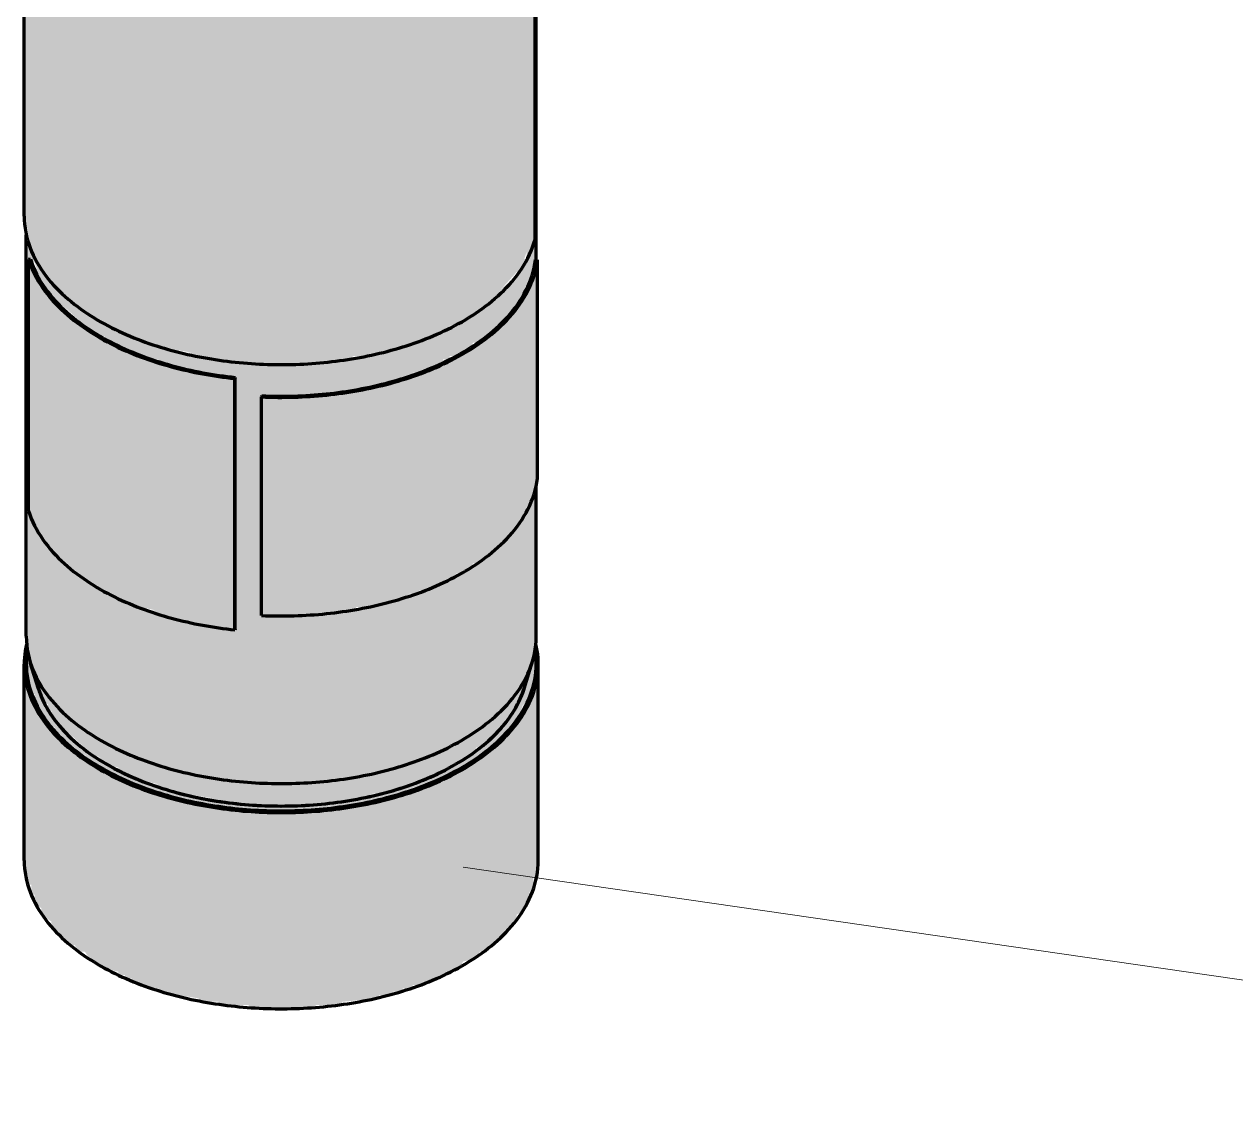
# Model space of a CAD drawing. Header units: millimetres. Extents: x 0 to 420, y 0 to 297.
# Drawn here: x 214.59 to 250.8, y 170.78 to 203.4 of the extents above; entities that cross this region are included whole.
import ezdxf

# ---------------------------------------------------------------- set-up
doc = ezdxf.new("R2010")
doc.units = ezdxf.units.MM
for name, color, linetype, lineweight in [('01-VISIBLE', 7, 'CONTINUOUS', 70), ('08-FINA', 5, 'CONTINUOUS', 18), ('13-GRAFICA', 30, 'CONTINUOUS', 18)]:
    doc.layers.add(name, color=color, linetype=linetype, lineweight=lineweight)

msp = doc.modelspace()

# ---------------------------------------------------------------- hatches: boundary and pattern name
at = {"layer": '08-FINA'}
h = msp.add_hatch(color=7, dxfattribs=at)
h.dxf.hatch_style = 1
edge = h.paths.add_edge_path()
edge.add_arc((227.706, 178.206), 0.6, 0, 360)
at = {"layer": '13-GRAFICA', "true_color": 0xffffff}
h = msp.add_hatch(color=7, dxfattribs=at)
h.dxf.hatch_style = 1
h.paths.add_polyline_path([(221.905, 193.187), (221.805, 193.187), (221.805, 193.287), (220.905, 193.287), (220.905, 193.387), (220.005, 193.387), (220.005, 193.487), (219.605, 193.487), (219.605, 193.587), (218.405, 193.787), (218.405, 193.887), (218.105, 193.887), (218.105, 193.987), (217.905, 193.987), (217.905, 194.087), (217.705, 194.087), (217.705, 194.187), (217.505, 194.187), (217.505, 194.287), (217.305, 194.287), (217.305, 194.387), (216.805, 194.487), (216.605, 194.787), (216.405, 194.787), (216.305, 194.987), (216.105, 194.987), (215.905, 195.287), (215.605, 195.387), (215.605, 195.587), (215.305, 195.787), (215.305, 195.987), (214.905, 196.287), (214.805, 196.987), (214.705, 196.987), (214.705, 197.287), (214.605, 197.287), (214.605, 220.187), (214.705, 220.187), (214.705, 219.487), (214.805, 219.487), (214.805, 219.087), (214.905, 219.087), (215.005, 218.587), (215.305, 218.387), (215.305, 218.187), (215.605, 217.987), (215.605, 217.787), (215.705, 217.787), (215.805, 217.587), (216.005, 217.587), (216.205, 217.287), (216.405, 217.287), (216.605, 216.987), (216.805, 216.987), (216.905, 216.787), (217.205, 216.787), (217.205, 216.687), (217.405, 216.687), (217.405, 216.587), (217.605, 216.587), (217.605, 216.487), (217.805, 216.487), (217.805, 216.387), (218.005, 216.387), (218.005, 216.287), (218.605, 216.187), (218.605, 216.087), (219.005, 216.087), (219.005, 215.987), (219.405, 215.987), (219.405, 215.887), (219.805, 215.887), (219.805, 215.787), (220.305, 215.787), (220.305, 215.687), (221.305, 215.687), (221.305, 215.587), (224.205, 215.687), (224.205, 215.787), (225.205, 215.887), (225.205, 215.987), (225.605, 215.987), (225.605, 216.087), (226.505, 216.287), (226.505, 216.387), (226.705, 216.387), (226.705, 216.487), (227.005, 216.487), (227.005, 216.587), (227.405, 216.687), (227.505, 216.887), (227.905, 216.987), (228.005, 217.187), (228.405, 217.287), (228.405, 217.387), (229.305, 218.187), (229.305, 218.387), (229.405, 218.387), (229.405, 218.587), (229.505, 218.587), (229.705, 219.187), (229.905, 219.287), (229.905, 196.987), (229.805, 196.987), (229.805, 196.787), (229.705, 196.787), (229.705, 196.587), (229.605, 196.587), (229.405, 195.987), (229.305, 195.987), (228.305, 194.887), (228.105, 194.887), (228.005, 194.687), (227.605, 194.587), (227.505, 194.387), (227.305, 194.387), (227.305, 194.287), (227.105, 194.287), (227.105, 194.187), (226.905, 194.187), (226.905, 194.087), (226.005, 193.887), (226.005, 193.787), (225.505, 193.687), (225.505, 193.587), (224.905, 193.587), (224.905, 193.487), (224.405, 193.487), (224.405, 193.387), (223.905, 193.387), (223.905, 193.287), (221.905, 193.287)])
at = {"layer": '13-GRAFICA', "true_color": 0xb21820}
h = msp.add_hatch(color=7, dxfattribs=at)
h.dxf.hatch_style = 1
h.paths.add_polyline_path([(214.705, 188.787), (214.805, 188.787), (214.805, 188.587), (214.905, 188.587), (214.905, 188.387), (215.105, 188.287), (215.205, 187.887), (215.305, 187.887), (216.205, 186.887), (216.605, 186.787), (216.705, 186.587), (217.105, 186.487), (217.205, 186.287), (217.405, 186.287), (217.405, 186.187), (217.605, 186.187), (217.605, 186.087), (217.905, 186.087), (217.905, 185.987), (218.205, 185.987), (218.205, 185.887), (218.505, 185.887), (218.505, 185.787), (218.805, 185.787), (218.805, 185.687), (219.105, 185.687), (219.105, 185.587), (219.605, 185.587), (219.605, 185.487), (220.105, 185.487), (220.105, 185.387), (220.705, 185.387), (220.705, 185.287), (220.905, 185.287), (220.905, 192.887), (220.405, 192.887), (220.405, 192.987), (219.805, 192.987), (219.805, 193.087), (218.905, 193.187), (218.905, 193.287), (218.605, 193.287), (218.605, 193.387), (218.405, 193.387), (218.405, 193.487), (218.105, 193.487), (218.105, 193.587), (217.805, 193.587), (217.805, 193.687), (217.305, 193.787), (217.205, 193.987), (217.005, 193.987), (217.005, 194.087), (216.805, 194.087), (216.705, 194.287), (216.305, 194.387), (216.305, 194.487), (215.205, 195.487), (215.205, 195.687), (215.105, 195.687), (214.905, 196.287), (215.305, 195.987), (215.305, 195.787), (215.605, 195.587), (215.705, 195.287), (215.905, 195.287), (216.105, 194.987), (216.305, 194.987), (216.405, 194.787), (216.605, 194.787), (216.805, 194.487), (217.305, 194.387), (217.305, 194.287), (217.505, 194.287), (217.505, 194.187), (217.705, 194.187), (217.705, 194.087), (217.905, 194.087), (217.905, 193.987), (218.105, 193.987), (218.105, 193.887), (218.805, 193.787), (218.805, 193.687), (219.205, 193.687), (219.205, 193.587), (219.605, 193.587), (219.605, 193.487), (220.005, 193.487), (220.005, 193.387), (220.905, 193.387), (220.905, 193.287), (221.805, 193.287), (221.805, 193.187), (221.905, 193.187), (221.905, 193.287), (223.905, 193.287), (223.905, 193.387), (224.905, 193.487), (224.905, 193.587), (225.505, 193.587), (225.505, 193.687), (225.805, 193.687), (225.805, 193.787), (226.005, 193.787), (226.005, 193.887), (226.905, 194.087), (226.905, 194.187), (227.505, 194.387), (227.605, 194.587), (228.005, 194.687), (228.105, 194.887), (228.305, 194.887), (228.305, 194.987), (229.405, 195.987), (229.405, 196.187), (229.505, 196.187), (229.505, 196.387), (229.605, 196.387), (229.605, 196.587), (229.705, 196.587), (229.705, 196.787), (229.805, 196.787), (229.805, 196.987), (229.905, 196.987), (229.905, 196.287), (229.805, 196.287), (229.605, 195.387), (229.505, 195.387), (229.405, 195.087), (229.105, 194.887), (229.105, 194.687), (229.005, 194.687), (228.605, 194.187), (228.405, 194.187), (228.205, 193.887), (228.005, 193.887), (227.905, 193.687), (227.505, 193.587), (227.505, 193.487), (227.305, 193.487), (227.305, 193.387), (227.105, 193.387), (227.105, 193.287), (226.905, 193.287), (226.905, 193.187), (226.705, 193.187), (226.705, 193.087), (226.505, 193.087), (226.505, 192.987), (226.205, 192.987), (226.205, 192.887), (225.905, 192.887), (225.905, 192.787), (225.505, 192.787), (225.505, 192.687), (225.205, 192.687), (225.205, 192.587), (224.105, 192.487), (224.105, 192.387), (223.405, 192.387), (223.405, 192.287), (221.705, 192.287), (221.705, 185.687), (222.005, 185.687), (222.005, 185.787), (223.905, 185.787), (223.905, 185.887), (225.105, 185.987), (225.105, 186.087), (225.405, 186.087), (225.405, 186.187), (225.805, 186.187), (225.805, 186.287), (226.705, 186.487), (226.705, 186.587), (226.905, 186.587), (226.905, 186.687), (227.105, 186.687), (227.105, 186.787), (227.305, 186.787), (227.305, 186.887), (227.905, 187.087), (227.905, 187.187), (228.205, 187.287), (228.505, 187.687), (228.705, 187.687), (228.705, 187.787), (229.105, 188.087), (229.105, 188.287), (229.505, 188.587), (229.505, 188.787), (229.605, 188.787), (229.605, 188.987), (229.705, 188.987), (229.705, 189.287), (229.805, 189.287), (229.805, 189.587), (229.905, 189.587), (229.905, 184.787), (229.805, 184.787), (229.805, 184.387), (229.705, 184.387), (229.705, 184.087), (229.605, 184.087), (229.605, 183.787), (229.505, 183.787), (229.505, 183.487), (229.405, 183.487), (229.405, 183.187), (229.305, 183.187), (229.205, 182.787), (228.805, 182.487), (228.805, 182.287), (228.705, 182.287), (228.405, 181.887), (228.205, 181.887), (228.205, 181.787), (228.105, 181.787), (228.005, 181.587), (227.805, 181.587), (227.605, 181.287), (227.405, 181.287), (227.405, 181.187), (227.205, 181.187), (227.205, 181.087), (226.905, 181.087), (226.905, 180.987), (226.705, 180.987), (226.705, 180.887), (226.505, 180.887), (226.505, 180.787), (226.305, 180.787), (226.305, 180.687), (226.005, 180.687), (226.005, 180.587), (225.605, 180.587), (225.605, 180.487), (224.905, 180.387), (224.905, 180.287), (224.505, 180.287), (224.505, 180.187), (223.605, 180.187), (223.605, 180.087), (220.805, 180.087), (220.805, 180.187), (220.205, 180.187), (220.205, 180.287), (219.205, 180.387), (219.205, 180.487), (218.905, 180.487), (218.905, 180.587), (218.605, 180.587), (218.605, 180.687), (217.705, 180.887), (217.605, 181.087), (217.405, 181.087), (217.405, 181.187), (217.005, 181.287), (216.905, 181.487), (216.505, 181.587), (216.505, 181.687), (215.405, 182.687), (215.405, 182.887), (215.305, 182.887), (215.305, 183.087), (215.205, 183.087), (215.205, 183.287), (215.105, 183.287), (215.105, 183.487), (215.005, 183.487), (215.005, 183.787), (214.905, 183.787), (214.905, 184.087), (214.805, 184.087), (214.805, 184.587), (214.705, 184.587)])
h = msp.add_hatch(color=7, dxfattribs=at)
h.dxf.hatch_style = 1
h.paths.add_polyline_path([(214.805, 196.987), (214.905, 196.287), (214.705, 196.387), (214.705, 196.987)])
at = {"layer": '13-GRAFICA', "true_color": 0xd7beeb}
h = msp.add_hatch(color=7, dxfattribs=at)
h.dxf.hatch_style = 1
h.paths.add_polyline_path([(214.705, 188.787), (214.705, 196.387), (214.805, 196.387), (214.905, 196.087), (215.005, 196.087), (215.005, 195.887), (215.105, 195.887), (215.105, 195.687), (215.205, 195.687), (215.205, 195.487), (215.305, 195.487), (216.305, 194.387), (216.705, 194.287), (216.805, 194.087), (217.205, 193.987), (217.305, 193.787), (217.805, 193.687), (217.805, 193.587), (218.105, 193.587), (218.105, 193.487), (218.405, 193.487), (218.405, 193.387), (218.905, 193.287), (218.905, 193.187), (219.805, 193.087), (219.805, 192.987), (220.405, 192.987), (220.405, 192.887), (220.905, 192.887), (220.905, 185.287), (220.705, 185.287), (220.705, 185.387), (220.105, 185.387), (220.105, 185.487), (219.605, 185.487), (219.605, 185.587), (219.105, 185.587), (219.105, 185.687), (218.805, 185.687), (218.805, 185.787), (218.505, 185.787), (218.505, 185.887), (217.605, 186.087), (217.605, 186.187), (217.205, 186.287), (217.105, 186.487), (216.705, 186.587), (216.605, 186.787), (216.205, 186.887), (216.205, 186.987), (215.205, 187.887), (215.105, 188.287), (214.905, 188.387), (214.905, 188.587), (214.805, 188.587), (214.805, 188.787)])
at = {"layer": '13-GRAFICA', "true_color": 0xf7c8d7}
h = msp.add_hatch(color=7, dxfattribs=at)
h.dxf.hatch_style = 1
h.paths.add_polyline_path([(221.705, 185.687), (221.705, 192.287), (223.405, 192.287), (223.405, 192.387), (224.105, 192.387), (224.105, 192.487), (225.205, 192.587), (225.205, 192.687), (225.505, 192.687), (225.505, 192.787), (225.905, 192.787), (225.905, 192.887), (226.505, 192.987), (226.505, 193.087), (226.705, 193.087), (226.705, 193.187), (226.905, 193.187), (226.905, 193.287), (227.505, 193.487), (227.505, 193.587), (227.905, 193.687), (227.905, 193.787), (228.205, 193.887), (228.405, 194.187), (228.605, 194.187), (228.605, 194.287), (229.105, 194.687), (229.105, 194.887), (229.405, 195.087), (229.405, 195.287), (229.605, 195.387), (229.605, 195.687), (229.705, 195.687), (229.705, 195.987), (229.805, 195.987), (229.805, 196.287), (229.905, 196.287), (229.905, 189.587), (229.805, 189.587), (229.805, 189.287), (229.705, 189.287), (229.705, 188.987), (229.605, 188.987), (229.505, 188.587), (229.105, 188.287), (229.105, 188.087), (229.005, 188.087), (228.705, 187.687), (228.505, 187.687), (228.205, 187.287), (228.005, 187.287), (227.905, 187.087), (227.705, 187.087), (227.705, 186.987), (227.505, 186.987), (227.505, 186.887), (227.305, 186.887), (227.305, 186.787), (227.105, 186.787), (227.105, 186.687), (226.905, 186.687), (226.905, 186.587), (226.705, 186.587), (226.705, 186.487), (226.405, 186.487), (226.405, 186.387), (226.105, 186.387), (226.105, 186.287), (225.805, 186.287), (225.805, 186.187), (225.405, 186.187), (225.405, 186.087), (225.105, 186.087), (225.105, 185.987), (224.505, 185.987), (224.505, 185.887), (223.905, 185.887), (223.905, 185.787), (222.005, 185.787), (222.005, 185.687)])
at = {"layer": '13-GRAFICA', "true_color": 0xffd200}
h = msp.add_hatch(color=7, dxfattribs=at)
h.dxf.hatch_style = 1
h.paths.add_polyline_path([(214.605, 177.987), (214.605, 184.487), (214.705, 184.487), (214.705, 183.687), (214.805, 183.687), (214.905, 183.087), (215.005, 183.087), (215.005, 182.887), (215.205, 182.787), (215.205, 182.587), (215.605, 182.287), (215.605, 182.087), (215.705, 182.087), (215.805, 181.887), (216.005, 181.887), (216.205, 181.587), (216.405, 181.587), (216.405, 181.487), (216.505, 181.487), (216.605, 181.287), (216.805, 181.287), (216.905, 181.087), (217.205, 181.087), (217.205, 180.987), (217.405, 180.987), (217.405, 180.887), (217.605, 180.887), (217.605, 180.787), (217.805, 180.787), (217.805, 180.687), (218.005, 180.687), (218.005, 180.587), (218.605, 180.487), (218.605, 180.387), (219.005, 180.387), (219.005, 180.287), (219.405, 180.287), (219.405, 180.187), (219.805, 180.187), (219.805, 180.087), (220.305, 180.087), (220.305, 179.987), (223.405, 179.887), (223.405, 179.987), (224.205, 179.987), (224.205, 180.087), (224.705, 180.087), (224.705, 180.187), (225.305, 180.187), (225.305, 180.287), (225.605, 180.287), (225.605, 180.387), (225.905, 180.387), (225.905, 180.487), (226.805, 180.687), (226.805, 180.787), (227.405, 180.987), (227.505, 181.187), (228.105, 181.387), (228.305, 181.687), (228.505, 181.687), (228.505, 181.787), (229.305, 182.487), (229.305, 182.687), (229.405, 182.687), (229.405, 182.887), (229.505, 182.887), (229.505, 183.087), (229.605, 183.087), (229.605, 183.287), (229.705, 183.287), (229.705, 183.487), (229.805, 183.487), (229.805, 184.787), (229.905, 184.787), (229.905, 177.887), (229.805, 177.887), (229.805, 177.487), (229.705, 177.487), (229.505, 176.887), (229.305, 176.787), (229.305, 176.587), (229.205, 176.587), (228.405, 175.687), (228.205, 175.687), (228.105, 175.487), (227.705, 175.387), (227.605, 175.187), (227.405, 175.187), (227.405, 175.087), (227.205, 175.087), (227.205, 174.987), (227.005, 174.987), (227.005, 174.887), (226.805, 174.887), (226.805, 174.787), (226.505, 174.787), (226.505, 174.687), (226.205, 174.687), (226.205, 174.587), (225.905, 174.587), (225.905, 174.487), (225.605, 174.487), (225.605, 174.387), (225.205, 174.387), (225.205, 174.287), (224.105, 174.187), (224.105, 174.087), (223.305, 174.087), (223.305, 173.987), (221.305, 173.987), (221.305, 174.087), (220.405, 174.087), (220.405, 174.187), (219.805, 174.187), (219.805, 174.287), (218.605, 174.487), (218.605, 174.587), (218.005, 174.687), (218.005, 174.787), (217.805, 174.787), (217.805, 174.887), (217.605, 174.887), (217.605, 174.987), (217.405, 174.987), (217.405, 175.087), (216.905, 175.187), (216.905, 175.287), (216.605, 175.387), (216.405, 175.687), (216.205, 175.687), (216.105, 175.887), (215.905, 175.887), (215.905, 175.987), (215.405, 176.387), (215.405, 176.587), (215.105, 176.787), (215.105, 176.987), (214.905, 177.087), (214.905, 177.387), (214.805, 177.387), (214.805, 177.687), (214.705, 177.687), (214.705, 177.987)])
at = {"layer": '13-GRAFICA', "true_color": 0xb21820}
h = msp.add_hatch(color=7, dxfattribs=at)
h.dxf.hatch_style = 1
h.paths.add_polyline_path([(216.105, 181.787), (215.805, 181.887), (215.805, 181.987), (215.605, 182.087), (215.605, 182.287), (215.505, 182.287), (215.505, 182.387), (215.205, 182.587), (215.205, 182.787), (215.005, 182.887), (214.905, 183.387), (214.805, 183.387), (214.805, 183.687), (214.705, 183.687), (214.705, 184.587), (214.805, 184.587), (214.805, 184.087), (214.905, 184.087), (215.005, 183.487), (215.105, 183.487), (215.105, 183.287), (215.205, 183.287), (215.405, 182.687), (215.505, 182.687), (216.505, 181.587), (216.705, 181.587), (216.705, 181.487), (216.905, 181.487), (217.005, 181.287), (217.605, 181.087), (217.705, 180.887), (218.005, 180.887), (218.005, 180.787), (218.305, 180.787), (218.305, 180.687), (218.605, 180.687), (218.605, 180.587), (218.905, 180.587), (218.905, 180.487), (219.205, 180.487), (219.205, 180.387), (219.705, 180.387), (219.705, 180.287), (220.205, 180.287), (220.205, 180.187), (220.805, 180.187), (220.805, 180.087), (223.605, 180.087), (223.605, 180.187), (224.505, 180.187), (224.505, 180.287), (224.905, 180.287), (224.905, 180.387), (225.305, 180.387), (225.305, 180.487), (225.605, 180.487), (225.605, 180.587), (226.305, 180.687), (226.305, 180.787), (226.505, 180.787), (226.505, 180.887), (226.705, 180.887), (226.705, 180.987), (226.905, 180.987), (226.905, 181.087), (227.205, 181.087), (227.205, 181.187), (227.605, 181.287), (227.805, 181.587), (228.005, 181.587), (228.205, 181.887), (228.405, 181.887), (228.405, 181.987), (228.805, 182.287), (228.805, 182.487), (229.205, 182.787), (229.205, 182.987), (229.305, 182.987), (229.305, 183.187), (229.405, 183.187), (229.405, 183.487), (229.505, 183.487), (229.505, 183.787), (229.605, 183.787), (229.605, 184.087), (229.705, 184.087), (229.705, 184.387), (229.805, 184.387), (229.805, 183.487), (229.705, 183.487), (229.705, 183.287), (229.605, 183.287), (229.605, 183.087), (229.505, 183.087), (229.305, 182.487), (229.205, 182.487), (228.505, 181.687), (228.305, 181.687), (228.105, 181.387), (227.505, 181.187), (227.405, 180.987), (227.205, 180.987), (227.205, 180.887), (227.005, 180.887), (227.005, 180.787), (226.805, 180.787), (226.805, 180.687), (226.505, 180.687), (226.505, 180.587), (226.205, 180.587), (226.205, 180.487), (225.905, 180.487), (225.905, 180.387), (225.605, 180.387), (225.605, 180.287), (225.305, 180.287), (225.305, 180.187), (224.705, 180.187), (224.705, 180.087), (224.205, 180.087), (224.205, 179.987), (223.405, 179.987), (223.405, 179.887), (220.305, 179.987), (220.305, 180.087), (219.805, 180.087), (219.805, 180.187), (219.405, 180.187), (219.405, 180.287), (219.005, 180.287), (219.005, 180.387), (218.605, 180.387), (218.605, 180.487), (218.005, 180.587), (218.005, 180.687), (217.805, 180.687), (217.805, 180.787), (217.605, 180.787), (217.605, 180.887), (217.405, 180.887), (217.405, 180.987), (217.205, 180.987), (217.205, 181.087), (216.905, 181.087), (216.805, 181.287), (216.605, 181.287), (216.605, 181.387), (216.505, 181.387), (216.405, 181.587), (216.205, 181.587)])

# ---------------------------------------------------------------- linework, layer by layer
at = {"layer": '01-VISIBLE'}
for p, q in [((229.895, 196.362), (229.895, 221.465)), ((214.595, 197.663), (214.595, 219.973)), ((229.86, 196.969), (229.86, 219.28)), ((214.655, 185.108), (214.655, 197.11)), ((214.78, 196.378), (214.721, 196.372)), ((214.721, 188.86), (214.721, 196.372)), ((229.875, 196.363), (229.934, 196.361)), ((229.934, 189.829), (229.934, 196.361)), ((220.898, 192.846), (220.887, 192.812)), ((220.887, 185.3), (220.887, 192.812)), ((220.898, 185.334), (220.898, 192.846)), ((221.691, 192.297), (221.686, 192.262)), ((221.686, 185.73), (221.686, 192.262)), ((229.895, 185.108), (229.895, 189.598)), ((220.898, 185.334), (220.887, 185.3)), ((214.595, 178.413), (214.595, 184.272)), ((214.655, 184.272), (214.655, 184.291)), ((215.021, 183.539), (214.775, 184.33)), ((229.529, 183.539), (229.775, 184.33)), ((229.895, 184.272), (229.895, 184.291)), ((229.955, 178.413), (229.955, 184.272))]:
    msp.add_line(p, q, dxfattribs=at)
for points in [[(214.595, 197.663), (214.597, 197.542), (214.606, 197.422), (214.62, 197.303), (214.64, 197.184), (214.665, 197.066), (214.695, 196.949), (214.73, 196.834), (214.77, 196.721), (214.815, 196.609), (214.864, 196.499), (214.917, 196.391), (214.975, 196.285), (215.036, 196.181), (215.101, 196.08), (215.169, 195.98), (215.24, 195.883), (215.314, 195.789), (215.392, 195.696), (215.471, 195.606), (215.553, 195.518), (215.638, 195.432), (215.724, 195.348), (215.813, 195.266), (215.903, 195.187), (215.996, 195.109), (216.09, 195.034), (216.185, 194.961), (216.282, 194.889), (216.381, 194.82), (216.48, 194.752), (216.581, 194.687), (216.684, 194.623), (216.787, 194.561), (216.891, 194.501), (216.996, 194.442), (217.102, 194.385), (217.209, 194.33), (217.317, 194.276), (217.426, 194.224), (217.535, 194.174), (217.645, 194.125), (217.756, 194.077), (217.868, 194.031), (217.979, 193.987), (218.092, 193.944), (218.205, 193.902), (218.319, 193.862), (218.433, 193.823), (218.547, 193.786), (218.662, 193.75), (218.777, 193.715), (218.893, 193.682), (219.009, 193.65), (219.126, 193.619), (219.242, 193.589), (219.359, 193.561), (219.477, 193.533), (219.594, 193.508), (219.712, 193.483), (219.83, 193.459), (219.949, 193.437), (220.067, 193.416), (220.186, 193.396), (220.305, 193.377), (220.424, 193.359), (220.543, 193.343), (220.663, 193.327), (220.783, 193.313), (220.902, 193.3), (221.022, 193.288), (221.142, 193.277), (221.262, 193.267), (221.382, 193.259), (221.502, 193.251), (221.623, 193.245), (221.743, 193.239), (221.863, 193.235), (221.984, 193.232), (222.104, 193.23), (222.225, 193.229), (222.345, 193.229), (222.466, 193.23), (222.586, 193.232), (222.706, 193.236), (222.827, 193.24), (222.947, 193.246), (223.067, 193.252), (223.188, 193.26), (223.308, 193.269), (223.428, 193.279), (223.548, 193.29), (223.668, 193.302), (223.787, 193.316), (223.907, 193.33), (224.026, 193.346), (224.146, 193.362), (224.265, 193.38), (224.384, 193.399), (224.502, 193.419), (224.621, 193.441), (224.739, 193.463), (224.857, 193.487), (224.975, 193.512), (225.093, 193.538), (225.21, 193.565), (225.327, 193.594), (225.444, 193.624), (225.56, 193.655), (225.676, 193.687), (225.792, 193.721), (225.907, 193.756), (226.022, 193.792), (226.136, 193.83), (226.25, 193.869), (226.364, 193.909), (226.477, 193.951), (226.589, 193.995), (226.701, 194.039), (226.812, 194.085), (226.923, 194.133), (227.033, 194.182), (227.142, 194.233), (227.25, 194.285), (227.358, 194.339), (227.465, 194.395), (227.571, 194.452), (227.676, 194.511), (227.78, 194.571), (227.883, 194.634), (227.985, 194.698), (228.086, 194.764), (228.185, 194.832), (228.284, 194.901), (228.38, 194.973), (228.476, 195.047), (228.569, 195.123), (228.661, 195.2), (228.752, 195.28), (228.84, 195.362), (228.926, 195.446), (229.01, 195.532), (229.092, 195.621), (229.171, 195.712), (229.248, 195.805), (229.321, 195.9), (229.392, 195.997), (229.46, 196.097), (229.524, 196.199), (229.585, 196.303), (229.641, 196.409), (229.694, 196.517), (229.742, 196.628), (229.786, 196.74), (229.826, 196.854), (229.86, 196.969)], [(214.721, 196.372), (214.76, 196.257), (214.804, 196.145), (214.852, 196.034), (214.905, 195.926), (214.961, 195.819), (215.022, 195.715), (215.086, 195.613), (215.153, 195.513), (215.224, 195.415), (215.298, 195.319), (215.374, 195.226), (215.454, 195.135), (215.535, 195.046), (215.62, 194.96), (215.706, 194.876), (215.794, 194.793), (215.884, 194.713), (215.977, 194.635), (216.07, 194.56), (216.166, 194.486), (216.263, 194.414), (216.361, 194.344), (216.461, 194.276), (216.562, 194.21), (216.664, 194.145), (216.767, 194.083), (216.871, 194.022), (216.976, 193.963), (217.083, 193.906), (217.19, 193.85), (217.297, 193.796), (217.406, 193.744), (217.516, 193.693), (217.626, 193.644), (217.737, 193.596), (217.848, 193.55), (217.96, 193.505), (218.073, 193.461), (218.186, 193.42), (218.299, 193.379), (218.414, 193.34), (218.528, 193.302), (218.643, 193.266), (218.759, 193.231), (218.875, 193.197), (218.991, 193.165), (219.107, 193.133), (219.224, 193.104), (219.341, 193.075), (219.459, 193.048), (219.577, 193.021), (219.695, 192.997), (219.813, 192.973), (219.932, 192.95), (220.05, 192.929), (220.169, 192.909), (220.288, 192.89), (220.408, 192.872), (220.527, 192.855), (220.647, 192.84), (220.767, 192.825), (220.887, 192.812)], [(214.78, 196.378), (214.82, 196.263), (214.864, 196.149), (214.913, 196.038), (214.966, 195.929), (215.023, 195.821), (215.085, 195.716), (215.15, 195.613), (215.218, 195.513), (215.29, 195.414), (215.365, 195.319), (215.442, 195.225), (215.523, 195.134), (215.606, 195.045), (215.691, 194.958), (215.779, 194.873), (215.868, 194.791), (215.96, 194.711), (216.053, 194.633), (216.148, 194.557), (216.245, 194.483), (216.343, 194.411), (216.443, 194.341), (216.544, 194.273), (216.646, 194.207), (216.749, 194.143), (216.854, 194.081), (216.959, 194.021), (217.066, 193.962), (217.173, 193.905), (217.282, 193.849), (217.391, 193.796), (217.501, 193.744), (217.612, 193.693), (217.723, 193.644), (217.835, 193.597), (217.948, 193.551), (218.061, 193.507), (218.175, 193.464), (218.29, 193.423), (218.405, 193.383), (218.52, 193.345), (218.636, 193.307), (218.752, 193.272), (218.869, 193.237), (218.986, 193.204), (219.104, 193.173), (219.221, 193.142), (219.34, 193.113), (219.458, 193.085), (219.577, 193.058), (219.696, 193.033), (219.815, 193.009), (219.935, 192.986), (220.054, 192.964), (220.174, 192.944), (220.294, 192.925), (220.415, 192.907), (220.535, 192.89), (220.656, 192.874), (220.777, 192.859), (220.898, 192.846)], [(221.686, 192.262), (221.807, 192.257), (221.928, 192.253), (222.05, 192.251), (222.171, 192.249), (222.293, 192.249), (222.414, 192.25), (222.535, 192.251), (222.657, 192.254), (222.778, 192.258), (222.899, 192.264), (223.02, 192.27), (223.141, 192.277), (223.263, 192.286), (223.384, 192.295), (223.504, 192.306), (223.625, 192.318), (223.746, 192.331), (223.866, 192.345), (223.987, 192.361), (224.107, 192.377), (224.227, 192.395), (224.347, 192.413), (224.467, 192.433), (224.586, 192.455), (224.705, 192.477), (224.825, 192.5), (224.943, 192.525), (225.062, 192.551), (225.18, 192.579), (225.298, 192.607), (225.416, 192.637), (225.533, 192.668), (225.65, 192.7), (225.767, 192.734), (225.883, 192.769), (225.999, 192.805), (226.114, 192.843), (226.229, 192.882), (226.343, 192.922), (226.457, 192.964), (226.571, 193.008), (226.683, 193.052), (226.796, 193.099), (226.907, 193.146), (227.018, 193.196), (227.128, 193.247), (227.238, 193.299), (227.346, 193.353), (227.454, 193.409), (227.561, 193.467), (227.667, 193.526), (227.772, 193.587), (227.876, 193.649), (227.979, 193.714), (228.08, 193.78), (228.181, 193.848), (228.28, 193.919), (228.377, 193.991), (228.473, 194.065), (228.568, 194.141), (228.66, 194.22), (228.751, 194.3), (228.84, 194.383), (228.927, 194.467), (229.012, 194.554), (229.094, 194.643), (229.174, 194.735), (229.251, 194.829), (229.325, 194.925), (229.396, 195.023), (229.464, 195.124), (229.528, 195.226), (229.589, 195.331), (229.646, 195.439), (229.699, 195.548), (229.747, 195.659), (229.791, 195.772), (229.83, 195.887), (229.864, 196.004), (229.893, 196.122), (229.916, 196.241), (229.934, 196.361)], [(221.691, 192.297), (221.811, 192.292), (221.931, 192.288), (222.052, 192.285), (222.172, 192.284), (222.292, 192.284), (222.413, 192.284), (222.533, 192.286), (222.654, 192.289), (222.774, 192.293), (222.894, 192.298), (223.014, 192.304), (223.135, 192.312), (223.255, 192.32), (223.375, 192.33), (223.495, 192.34), (223.615, 192.352), (223.734, 192.365), (223.854, 192.379), (223.973, 192.394), (224.093, 192.411), (224.212, 192.428), (224.331, 192.447), (224.45, 192.467), (224.568, 192.488), (224.686, 192.51), (224.805, 192.533), (224.922, 192.558), (225.04, 192.584), (225.157, 192.611), (225.274, 192.639), (225.391, 192.668), (225.508, 192.699), (225.624, 192.731), (225.739, 192.765), (225.855, 192.799), (225.97, 192.835), (226.084, 192.873), (226.198, 192.912), (226.312, 192.952), (226.425, 192.993), (226.537, 193.036), (226.649, 193.081), (226.76, 193.127), (226.871, 193.174), (226.981, 193.223), (227.09, 193.273), (227.199, 193.326), (227.307, 193.379), (227.414, 193.435), (227.52, 193.492), (227.625, 193.55), (227.729, 193.611), (227.832, 193.673), (227.934, 193.737), (228.035, 193.803), (228.134, 193.871), (228.233, 193.94), (228.329, 194.012), (228.425, 194.085), (228.518, 194.161), (228.61, 194.239), (228.701, 194.319), (228.789, 194.4), (228.875, 194.485), (228.959, 194.571), (229.041, 194.659), (229.12, 194.75), (229.196, 194.843), (229.27, 194.938), (229.341, 195.036), (229.408, 195.136), (229.472, 195.238), (229.532, 195.342), (229.588, 195.448), (229.641, 195.557), (229.689, 195.667), (229.732, 195.78), (229.771, 195.894), (229.805, 196.009), (229.833, 196.126), (229.857, 196.244), (229.875, 196.363)], [(221.686, 185.73), (221.807, 185.725), (221.928, 185.721), (222.05, 185.719), (222.171, 185.717), (222.293, 185.717), (222.414, 185.718), (222.535, 185.72), (222.657, 185.722), (222.778, 185.727), (222.899, 185.732), (223.02, 185.738), (223.141, 185.745), (223.263, 185.754), (223.384, 185.763), (223.504, 185.774), (223.625, 185.786), (223.746, 185.799), (223.866, 185.813), (223.987, 185.829), (224.107, 185.845), (224.227, 185.863), (224.347, 185.881), (224.467, 185.901), (224.586, 185.923), (224.705, 185.945), (224.825, 185.968), (224.943, 185.993), (225.062, 186.019), (225.18, 186.047), (225.298, 186.075), (225.416, 186.105), (225.533, 186.136), (225.65, 186.168), (225.767, 186.202), (225.883, 186.237), (225.999, 186.273), (226.114, 186.311), (226.229, 186.35), (226.343, 186.39), (226.457, 186.432), (226.571, 186.476), (226.683, 186.52), (226.796, 186.567), (226.907, 186.614), (227.018, 186.664), (227.128, 186.715), (227.238, 186.767), (227.346, 186.821), (227.454, 186.877), (227.561, 186.935), (227.667, 186.994), (227.772, 187.055), (227.876, 187.117), (227.979, 187.182), (228.08, 187.248), (228.181, 187.317), (228.28, 187.387), (228.377, 187.459), (228.473, 187.533), (228.568, 187.609), (228.66, 187.688), (228.751, 187.768), (228.84, 187.851), (228.927, 187.935), (229.012, 188.022), (229.094, 188.111), (229.174, 188.203), (229.251, 188.297), (229.325, 188.393), (229.396, 188.491), (229.464, 188.592), (229.528, 188.694), (229.589, 188.799), (229.646, 188.907), (229.699, 189.016), (229.747, 189.127), (229.791, 189.24), (229.83, 189.355), (229.864, 189.472), (229.893, 189.59), (229.916, 189.709), (229.934, 189.829)], [(214.721, 188.86), (214.76, 188.746), (214.804, 188.633), (214.852, 188.523), (214.905, 188.414), (214.961, 188.307), (215.022, 188.203), (215.086, 188.101), (215.153, 188.001), (215.224, 187.903), (215.298, 187.808), (215.374, 187.714), (215.454, 187.623), (215.535, 187.535), (215.62, 187.448), (215.706, 187.364), (215.794, 187.282), (215.884, 187.202), (215.977, 187.124), (216.07, 187.048), (216.166, 186.974), (216.263, 186.902), (216.361, 186.832), (216.461, 186.764), (216.562, 186.698), (216.664, 186.634), (216.767, 186.571), (216.871, 186.51), (216.976, 186.451), (217.083, 186.394), (217.19, 186.338), (217.297, 186.284), (217.406, 186.232), (217.516, 186.181), (217.626, 186.132), (217.737, 186.084), (217.848, 186.038), (217.96, 185.993), (218.073, 185.95), (218.186, 185.908), (218.299, 185.867), (218.414, 185.828), (218.528, 185.79), (218.643, 185.754), (218.759, 185.719), (218.875, 185.685), (218.991, 185.653), (219.107, 185.622), (219.224, 185.592), (219.341, 185.563), (219.459, 185.536), (219.577, 185.51), (219.695, 185.485), (219.813, 185.461), (219.932, 185.438), (220.05, 185.417), (220.169, 185.397), (220.288, 185.378), (220.408, 185.36), (220.527, 185.343), (220.647, 185.328), (220.767, 185.313), (220.887, 185.3)], [(214.655, 185.108), (214.658, 184.976), (214.668, 184.845), (214.685, 184.714), (214.709, 184.585), (214.739, 184.457), (214.775, 184.33)], [(229.775, 184.33), (229.811, 184.457), (229.841, 184.585), (229.864, 184.714), (229.881, 184.845), (229.891, 184.976), (229.895, 185.108)], [(214.666, 184.873), (214.644, 184.774), (214.626, 184.675), (214.613, 184.575), (214.603, 184.474), (214.597, 184.373), (214.595, 184.272)], [(214.688, 184.7), (214.678, 184.632), (214.669, 184.564), (214.663, 184.496), (214.658, 184.428), (214.656, 184.36), (214.655, 184.291)], [(229.895, 184.291), (229.894, 184.36), (229.891, 184.428), (229.886, 184.496), (229.88, 184.564), (229.872, 184.632), (229.862, 184.7)], [(229.955, 184.272), (229.953, 184.373), (229.947, 184.474), (229.937, 184.575), (229.923, 184.675), (229.905, 184.774), (229.884, 184.873)], [(214.595, 184.272), (214.597, 184.152), (214.606, 184.032), (214.62, 183.912), (214.64, 183.794), (214.664, 183.676), (214.695, 183.56), (214.73, 183.444), (214.77, 183.331), (214.814, 183.219), (214.863, 183.109), (214.917, 183.002), (214.974, 182.896), (215.035, 182.792), (215.1, 182.691), (215.168, 182.591), (215.239, 182.494), (215.313, 182.4), (215.39, 182.307), (215.47, 182.217), (215.552, 182.129), (215.636, 182.043), (215.722, 181.959), (215.811, 181.878), (215.901, 181.798), (215.993, 181.721), (216.087, 181.646), (216.183, 181.572), (216.279, 181.501), (216.378, 181.432), (216.477, 181.364), (216.578, 181.298), (216.68, 181.235), (216.783, 181.172), (216.887, 181.112), (216.992, 181.054), (217.098, 180.997), (217.205, 180.941), (217.313, 180.888), (217.421, 180.836), (217.531, 180.785), (217.641, 180.736), (217.751, 180.689), (217.862, 180.643), (217.974, 180.599), (218.087, 180.556), (218.199, 180.514), (218.313, 180.474), (218.427, 180.435), (218.541, 180.397), (218.656, 180.361), (218.771, 180.326), (218.887, 180.293), (219.003, 180.261), (219.119, 180.23), (219.235, 180.2), (219.352, 180.172), (219.47, 180.145), (219.587, 180.119), (219.705, 180.094), (219.823, 180.07), (219.941, 180.048), (220.059, 180.027), (220.178, 180.007), (220.297, 179.988), (220.416, 179.97), (220.535, 179.953), (220.654, 179.938), (220.774, 179.924), (220.893, 179.91), (221.013, 179.898), (221.133, 179.887), (221.253, 179.878), (221.373, 179.869), (221.493, 179.861), (221.613, 179.855), (221.733, 179.849), (221.854, 179.845), (221.974, 179.842), (222.094, 179.839), (222.215, 179.838), (222.335, 179.838), (222.455, 179.839), (222.575, 179.842), (222.696, 179.845), (222.816, 179.849), (222.936, 179.855), (223.056, 179.861), (223.176, 179.869), (223.296, 179.878), (223.416, 179.887), (223.536, 179.898), (223.656, 179.91), (223.775, 179.924), (223.895, 179.938), (224.014, 179.953), (224.133, 179.97), (224.252, 179.988), (224.371, 180.007), (224.49, 180.027), (224.608, 180.048), (224.727, 180.07), (224.845, 180.094), (224.962, 180.119), (225.08, 180.145), (225.197, 180.172), (225.314, 180.2), (225.43, 180.23), (225.547, 180.261), (225.663, 180.293), (225.778, 180.326), (225.893, 180.361), (226.008, 180.397), (226.123, 180.435), (226.236, 180.474), (226.35, 180.514), (226.463, 180.556), (226.575, 180.599), (226.687, 180.643), (226.798, 180.689), (226.909, 180.736), (227.019, 180.785), (227.128, 180.836), (227.236, 180.888), (227.344, 180.941), (227.451, 180.997), (227.557, 181.054), (227.662, 181.112), (227.766, 181.172), (227.869, 181.235), (227.971, 181.298), (228.072, 181.364), (228.172, 181.432), (228.27, 181.501), (228.367, 181.572), (228.462, 181.646), (228.556, 181.721), (228.648, 181.798), (228.739, 181.878), (228.827, 181.959), (228.913, 182.043), (228.998, 182.129), (229.08, 182.217), (229.159, 182.307), (229.236, 182.4), (229.31, 182.494), (229.382, 182.591), (229.45, 182.691), (229.514, 182.792), (229.575, 182.896), (229.633, 183.002), (229.686, 183.109), (229.735, 183.219), (229.78, 183.331), (229.82, 183.444), (229.855, 183.56), (229.885, 183.676), (229.91, 183.794), (229.929, 183.912), (229.943, 184.032), (229.952, 184.152), (229.955, 184.272)], [(214.655, 184.291), (214.658, 184.171), (214.666, 184.05), (214.68, 183.93), (214.7, 183.811), (214.725, 183.693), (214.756, 183.577), (214.792, 183.461), (214.832, 183.347), (214.877, 183.236), (214.927, 183.126), (214.981, 183.018), (215.039, 182.912), (215.101, 182.808), (215.166, 182.707), (215.235, 182.607), (215.307, 182.51), (215.382, 182.416), (215.46, 182.323), (215.54, 182.233), (215.623, 182.145), (215.708, 182.06), (215.795, 181.976), (215.884, 181.895), (215.975, 181.816), (216.068, 181.739), (216.163, 181.664), (216.259, 181.591), (216.357, 181.52), (216.456, 181.451), (216.556, 181.384), (216.658, 181.318), (216.76, 181.255), (216.864, 181.193), (216.969, 181.134), (217.075, 181.075), (217.182, 181.019), (217.289, 180.964), (217.398, 180.911), (217.507, 180.86), (217.617, 180.81), (217.727, 180.761), (217.838, 180.714), (217.95, 180.669), (218.063, 180.625), (218.176, 180.583), (218.289, 180.542), (218.403, 180.502), (218.518, 180.464), (218.633, 180.427), (218.748, 180.391), (218.864, 180.357), (218.98, 180.324), (219.097, 180.293), (219.214, 180.263), (219.331, 180.234), (219.448, 180.206), (219.566, 180.179), (219.684, 180.154), (219.802, 180.13), (219.921, 180.107), (220.04, 180.085), (220.159, 180.065), (220.278, 180.046), (220.397, 180.028), (220.517, 180.011), (220.636, 179.995), (220.756, 179.98), (220.876, 179.967), (220.996, 179.954), (221.116, 179.943), (221.237, 179.933), (221.357, 179.924), (221.478, 179.916), (221.598, 179.909), (221.719, 179.904), (221.839, 179.899), (221.96, 179.896), (222.081, 179.893), (222.201, 179.892), (222.322, 179.892), (222.443, 179.893), (222.564, 179.895), (222.684, 179.898), (222.805, 179.903), (222.925, 179.908), (223.046, 179.915), (223.167, 179.922), (223.287, 179.931), (223.407, 179.941), (223.527, 179.952), (223.648, 179.964), (223.768, 179.977), (223.887, 179.992), (224.007, 180.007), (224.127, 180.024), (224.246, 180.042), (224.365, 180.061), (224.484, 180.081), (224.603, 180.102), (224.722, 180.125), (224.84, 180.149), (224.958, 180.174), (225.076, 180.2), (225.194, 180.228), (225.311, 180.256), (225.428, 180.286), (225.544, 180.318), (225.661, 180.35), (225.776, 180.384), (225.892, 180.419), (226.007, 180.456), (226.122, 180.494), (226.236, 180.533), (226.349, 180.574), (226.462, 180.616), (226.575, 180.66), (226.687, 180.705), (226.798, 180.751), (226.909, 180.799), (227.019, 180.849), (227.129, 180.9), (227.237, 180.953), (227.345, 181.007), (227.452, 181.063), (227.558, 181.121), (227.663, 181.181)], [(214.655, 184.272), (214.658, 184.152), (214.666, 184.032), (214.68, 183.913), (214.7, 183.795), (214.725, 183.677), (214.755, 183.561), (214.79, 183.446), (214.83, 183.333), (214.875, 183.221), (214.925, 183.112), (214.978, 183.004), (215.036, 182.899), (215.097, 182.795), (215.162, 182.694), (215.23, 182.595), (215.301, 182.499), (215.375, 182.404), (215.453, 182.312), (215.532, 182.222), (215.614, 182.135), (215.699, 182.049), (215.785, 181.966), (215.874, 181.885), (215.965, 181.806), (216.057, 181.729), (216.151, 181.654), (216.246, 181.581), (216.343, 181.51), (216.442, 181.441), (216.541, 181.374), (216.642, 181.309), (216.744, 181.246), (216.847, 181.184), (216.951, 181.124), (217.057, 181.066), (217.163, 181.01), (217.27, 180.955), (217.377, 180.902), (217.486, 180.85), (217.595, 180.8), (217.705, 180.752), (217.815, 180.705), (217.927, 180.659), (218.038, 180.615), (218.151, 180.573), (218.264, 180.532), (218.377, 180.492), (218.491, 180.454), (218.605, 180.417), (218.72, 180.381), (218.835, 180.347), (218.95, 180.314), (219.066, 180.282), (219.183, 180.251), (219.299, 180.222), (219.416, 180.194), (219.533, 180.167), (219.65, 180.142), (219.768, 180.118), (219.886, 180.095), (220.004, 180.073), (220.122, 180.052), (220.241, 180.032), (220.36, 180.014), (220.478, 179.997), (220.598, 179.981), (220.717, 179.966), (220.836, 179.952), (220.955, 179.939), (221.075, 179.928), (221.195, 179.917), (221.314, 179.908), (221.434, 179.9), (221.554, 179.893), (221.674, 179.887), (221.794, 179.882), (221.914, 179.878), (222.034, 179.875), (222.155, 179.873), (222.275, 179.873), (222.395, 179.873), (222.515, 179.875), (222.635, 179.878), (222.755, 179.882), (222.875, 179.887), (222.995, 179.893), (223.115, 179.9), (223.235, 179.908), (223.355, 179.917), (223.474, 179.928), (223.594, 179.939), (223.713, 179.952), (223.833, 179.966), (223.952, 179.981), (224.071, 179.997), (224.19, 180.014), (224.308, 180.032), (224.427, 180.052), (224.545, 180.073), (224.663, 180.095), (224.781, 180.118), (224.899, 180.142), (225.016, 180.167), (225.133, 180.194), (225.25, 180.222), (225.367, 180.251), (225.483, 180.282), (225.599, 180.314), (225.714, 180.347), (225.829, 180.381), (225.944, 180.417), (226.058, 180.454), (226.172, 180.492), (226.286, 180.532), (226.399, 180.573), (226.511, 180.615), (226.623, 180.659), (226.734, 180.705), (226.844, 180.752), (226.954, 180.8), (227.064, 180.85), (227.172, 180.902), (227.28, 180.955), (227.387, 181.01), (227.493, 181.066), (227.598, 181.124), (227.702, 181.184), (227.805, 181.246), (227.907, 181.309), (228.008, 181.374), (228.108, 181.441), (228.206, 181.51), (228.303, 181.581), (228.399, 181.654), (228.492, 181.729), (228.585, 181.806), (228.675, 181.885), (228.764, 181.966), (228.85, 182.049), (228.935, 182.135), (229.017, 182.222), (229.097, 182.312), (229.174, 182.404), (229.248, 182.499), (229.319, 182.595), (229.388, 182.694), (229.453, 182.795), (229.514, 182.899), (229.571, 183.004), (229.625, 183.112), (229.674, 183.221), (229.719, 183.333), (229.759, 183.446), (229.794, 183.561), (229.825, 183.677), (229.85, 183.795), (229.869, 183.913), (229.883, 184.032), (229.892, 184.152), (229.895, 184.272)], [(214.775, 184.33), (214.813, 184.216), (214.856, 184.104), (214.903, 183.994), (214.955, 183.885), (215.011, 183.779), (215.07, 183.674), (215.134, 183.572), (215.201, 183.472), (215.271, 183.375), (215.344, 183.279), (215.42, 183.186), (215.499, 183.096), (215.58, 183.007), (215.663, 182.921), (215.749, 182.836), (215.837, 182.754), (215.927, 182.674), (216.018, 182.597), (216.111, 182.521), (216.206, 182.447), (216.303, 182.375), (216.401, 182.306), (216.5, 182.238), (216.6, 182.172), (216.702, 182.107), (216.804, 182.045), (216.908, 181.985), (217.013, 181.926), (217.119, 181.868), (217.225, 181.813), (217.333, 181.759), (217.441, 181.707), (217.55, 181.656), (217.66, 181.607), (217.77, 181.56), (217.881, 181.513), (217.993, 181.469), (218.105, 181.426), (218.217, 181.384), (218.331, 181.344), (218.444, 181.305), (218.558, 181.267), (218.673, 181.231), (218.788, 181.196), (218.903, 181.162), (219.019, 181.13), (219.135, 181.099), (219.252, 181.069), (219.368, 181.041), (219.486, 181.014), (219.603, 180.988), (219.72, 180.963), (219.838, 180.939), (219.956, 180.917), (220.075, 180.896), (220.193, 180.876), (220.312, 180.857), (220.431, 180.839), (220.55, 180.823), (220.669, 180.807), (220.788, 180.793), (220.908, 180.78), (221.027, 180.768), (221.147, 180.757), (221.267, 180.747), (221.387, 180.738), (221.506, 180.731), (221.626, 180.724), (221.747, 180.719), (221.867, 180.715), (221.987, 180.712), (222.107, 180.71), (222.227, 180.709), (222.347, 180.709), (222.467, 180.71), (222.588, 180.712), (222.708, 180.716), (222.828, 180.72), (222.948, 180.726), (223.068, 180.732), (223.188, 180.74), (223.308, 180.749), (223.427, 180.759), (223.547, 180.77), (223.667, 180.782), (223.786, 180.796), (223.905, 180.81), (224.024, 180.826), (224.143, 180.843), (224.262, 180.861), (224.381, 180.88), (224.499, 180.9), (224.618, 180.922), (224.736, 180.944), (224.853, 180.968), (224.971, 180.993), (225.088, 181.019), (225.205, 181.047), (225.322, 181.076), (225.438, 181.106), (225.554, 181.137), (225.67, 181.169), (225.785, 181.203), (225.9, 181.238), (226.015, 181.275), (226.129, 181.313), (226.242, 181.352), (226.355, 181.393), (226.468, 181.435), (226.58, 181.478), (226.692, 181.523), (226.802, 181.569), (226.913, 181.617), (227.022, 181.667), (227.131, 181.718), (227.239, 181.77), (227.346, 181.824), (227.453, 181.88), (227.558, 181.938), (227.663, 181.997)], [(227.663, 181.997), (227.77, 182.06), (227.875, 182.125), (227.979, 182.191), (228.083, 182.26), (228.184, 182.33), (228.285, 182.403), (228.383, 182.478), (228.48, 182.555), (228.576, 182.634), (228.669, 182.715), (228.761, 182.799), (228.85, 182.884), (228.937, 182.972), (229.021, 183.063), (229.103, 183.156), (229.183, 183.251), (229.259, 183.348), (229.332, 183.448), (229.401, 183.551), (229.468, 183.656), (229.53, 183.763), (229.588, 183.872), (229.642, 183.984), (229.691, 184.097), (229.735, 184.213), (229.775, 184.33)], [(227.663, 181.181), (227.768, 181.242), (227.871, 181.306), (227.974, 181.371), (228.075, 181.438), (228.175, 181.507), (228.273, 181.578), (228.37, 181.651), (228.466, 181.727), (228.56, 181.804), (228.652, 181.883), (228.742, 181.965), (228.83, 182.048), (228.916, 182.134), (228.999, 182.222), (229.081, 182.313), (229.159, 182.405), (229.235, 182.501), (229.307, 182.598), (229.377, 182.697), (229.443, 182.799), (229.506, 182.904), (229.564, 183.01), (229.619, 183.119), (229.669, 183.229), (229.715, 183.342), (229.756, 183.456), (229.792, 183.572), (229.823, 183.69), (229.849, 183.808), (229.869, 183.928), (229.883, 184.049), (229.892, 184.17), (229.895, 184.291)], [(214.931, 183.935), (214.951, 183.816), (214.977, 183.698), (215.008, 183.581), (215.044, 183.467), (215.086, 183.353), (215.132, 183.242), (215.183, 183.133), (215.238, 183.025), (215.298, 182.92), (215.361, 182.818), (215.428, 182.717), (215.498, 182.619), (215.571, 182.523), (215.647, 182.43), (215.727, 182.339), (215.808, 182.25), (215.892, 182.164), (215.979, 182.079), (216.067, 181.997), (216.158, 181.918), (216.25, 181.84), (216.344, 181.765), (216.44, 181.692), (216.538, 181.62), (216.636, 181.551), (216.736, 181.484), (216.838, 181.419), (216.94, 181.355), (217.044, 181.294), (217.149, 181.234), (217.255, 181.176), (217.361, 181.12), (217.469, 181.065), (217.578, 181.012), (217.687, 180.961), (217.797, 180.912), (217.907, 180.864), (218.019, 180.817), (218.131, 180.773), (218.243, 180.729), (218.356, 180.687), (218.47, 180.647), (218.584, 180.608), (218.699, 180.571), (218.814, 180.535), (218.93, 180.5), (219.045, 180.466), (219.162, 180.434), (219.278, 180.404), (219.395, 180.374), (219.513, 180.346), (219.63, 180.32), (219.748, 180.294), (219.866, 180.27), (219.985, 180.247), (220.103, 180.225), (220.222, 180.205), (220.341, 180.185), (220.461, 180.167), (220.58, 180.15), (220.7, 180.135), (220.819, 180.12), (220.939, 180.107), (221.059, 180.095), (221.179, 180.084), (221.3, 180.074), (221.42, 180.065), (221.54, 180.057), (221.661, 180.051), (221.781, 180.046), (221.902, 180.042), (222.022, 180.039), (222.143, 180.037), (222.264, 180.036), (222.384, 180.037), (222.505, 180.038), (222.625, 180.041), (222.746, 180.045), (222.867, 180.05), (222.987, 180.056), (223.107, 180.064), (223.228, 180.072), (223.348, 180.082), (223.468, 180.092), (223.588, 180.104), (223.708, 180.118), (223.828, 180.132), (223.947, 180.147), (224.067, 180.164), (224.186, 180.182), (224.305, 180.201), (224.424, 180.221), (224.543, 180.243), (224.661, 180.266), (224.779, 180.29), (224.897, 180.315), (225.015, 180.341), (225.132, 180.369), (225.25, 180.398), (225.366, 180.429), (225.483, 180.461), (225.599, 180.494), (225.714, 180.528), (225.829, 180.564), (225.944, 180.601), (226.058, 180.64), (226.172, 180.68), (226.285, 180.722), (226.398, 180.765), (226.51, 180.809), (226.622, 180.855), (226.732, 180.903), (226.842, 180.952), (226.952, 181.003), (227.06, 181.055), (227.168, 181.11), (227.275, 181.166), (227.381, 181.223), (227.486, 181.283)], [(227.486, 181.283), (227.591, 181.344), (227.694, 181.408), (227.796, 181.473), (227.897, 181.54), (227.997, 181.61), (228.095, 181.681), (228.192, 181.755), (228.287, 181.83), (228.38, 181.908), (228.471, 181.988), (228.561, 182.07), (228.648, 182.154), (228.733, 182.241), (228.815, 182.33), (228.895, 182.422), (228.972, 182.515), (229.046, 182.612), (229.117, 182.71), (229.184, 182.811), (229.248, 182.914), (229.308, 183.02), (229.364, 183.128), (229.415, 183.238), (229.462, 183.35), (229.504, 183.464), (229.541, 183.579), (229.572, 183.696), (229.598, 183.815), (229.619, 183.935)], [(215.021, 183.539), (215.059, 183.425), (215.102, 183.313), (215.15, 183.203), (215.202, 183.094), (215.259, 182.988), (215.319, 182.884), (215.383, 182.783), (215.451, 182.683), (215.522, 182.586), (215.596, 182.492), (215.673, 182.399), (215.753, 182.309), (215.835, 182.222), (215.92, 182.136), (216.007, 182.053), (216.096, 181.972), (216.187, 181.893), (216.279, 181.817), (216.374, 181.742), (216.47, 181.67), (216.567, 181.599), (216.666, 181.531), (216.766, 181.465), (216.868, 181.4), (216.97, 181.337), (217.074, 181.276), (217.179, 181.217), (217.284, 181.16), (217.391, 181.105), (217.498, 181.051), (217.607, 180.999), (217.716, 180.948), (217.826, 180.899), (217.936, 180.852), (218.047, 180.806), (218.159, 180.762), (218.272, 180.719), (218.384, 180.677), (218.498, 180.637), (218.612, 180.599), (218.726, 180.562), (218.841, 180.526), (218.956, 180.492), (219.072, 180.459), (219.188, 180.427), (219.304, 180.397), (219.421, 180.368), (219.538, 180.341), (219.655, 180.314), (219.773, 180.289), (219.891, 180.265), (220.009, 180.242), (220.127, 180.221), (220.246, 180.201), (220.364, 180.182), (220.483, 180.164), (220.602, 180.147), (220.722, 180.132), (220.841, 180.118), (220.96, 180.104), (221.08, 180.093), (221.2, 180.082), (221.32, 180.072), (221.44, 180.064), (221.56, 180.056), (221.68, 180.05), (221.8, 180.045), (221.92, 180.041), (222.04, 180.038), (222.161, 180.037), (222.281, 180.036), (222.401, 180.037), (222.521, 180.039), (222.641, 180.042), (222.762, 180.046), (222.882, 180.051), (223.002, 180.057), (223.122, 180.064), (223.242, 180.073), (223.362, 180.083), (223.481, 180.094), (223.601, 180.106), (223.72, 180.119), (223.84, 180.133), (223.959, 180.149), (224.078, 180.166), (224.197, 180.184), (224.316, 180.203), (224.434, 180.223), (224.553, 180.245), (224.671, 180.267), (224.788, 180.291), (224.906, 180.317), (225.023, 180.343), (225.14, 180.371), (225.257, 180.4), (225.373, 180.431), (225.489, 180.462), (225.605, 180.495), (225.72, 180.53), (225.835, 180.566), (225.949, 180.603), (226.063, 180.641), (226.176, 180.682), (226.289, 180.723), (226.402, 180.766), (226.513, 180.81), (226.624, 180.856), (226.735, 180.904), (226.845, 180.953), (226.954, 181.004), (227.062, 181.056), (227.169, 181.11), (227.276, 181.166), (227.381, 181.223), (227.486, 181.283)], [(227.486, 181.283), (227.593, 181.346), (227.699, 181.411), (227.804, 181.478), (227.908, 181.548), (228.01, 181.619), (228.11, 181.693), (228.209, 181.768), (228.306, 181.846), (228.402, 181.927), (228.495, 182.009), (228.586, 182.094), (228.675, 182.181), (228.761, 182.271), (228.845, 182.363), (228.926, 182.458), (229.003, 182.555), (229.078, 182.655), (229.149, 182.757), (229.217, 182.862), (229.28, 182.969), (229.339, 183.079), (229.394, 183.191), (229.444, 183.305), (229.489, 183.421), (229.529, 183.539)], [(214.595, 178.413), (214.597, 178.292), (214.606, 178.172), (214.62, 178.053), (214.64, 177.934), (214.664, 177.816), (214.695, 177.7), (214.73, 177.585), (214.77, 177.471), (214.814, 177.36), (214.863, 177.25), (214.917, 177.142), (214.974, 177.036), (215.035, 176.933), (215.1, 176.831), (215.168, 176.732), (215.239, 176.635), (215.313, 176.54), (215.39, 176.448), (215.47, 176.357), (215.552, 176.269), (215.636, 176.183), (215.722, 176.1), (215.811, 176.018), (215.901, 175.939), (215.993, 175.861), (216.087, 175.786), (216.183, 175.713), (216.279, 175.641), (216.378, 175.572), (216.477, 175.504), (216.578, 175.439), (216.68, 175.375), (216.783, 175.313), (216.887, 175.252), (216.992, 175.194), (217.098, 175.137), (217.205, 175.082), (217.313, 175.028), (217.421, 174.976), (217.531, 174.926), (217.641, 174.877), (217.751, 174.829), (217.862, 174.783), (217.974, 174.739), (218.087, 174.696), (218.199, 174.654), (218.313, 174.614), (218.427, 174.575), (218.541, 174.538), (218.656, 174.502), (218.771, 174.467), (218.887, 174.433), (219.003, 174.401), (219.119, 174.37), (219.235, 174.341), (219.352, 174.312), (219.47, 174.285), (219.587, 174.259), (219.705, 174.234), (219.823, 174.211), (219.941, 174.188), (220.059, 174.167), (220.178, 174.147), (220.297, 174.128), (220.416, 174.11), (220.535, 174.094), (220.654, 174.078), (220.774, 174.064), (220.893, 174.051), (221.013, 174.039), (221.133, 174.028), (221.253, 174.018), (221.373, 174.009), (221.493, 174.002), (221.613, 173.995), (221.733, 173.99), (221.854, 173.985), (221.974, 173.982), (222.094, 173.98), (222.215, 173.979), (222.335, 173.979), (222.455, 173.98), (222.575, 173.982), (222.696, 173.985), (222.816, 173.99), (222.936, 173.995), (223.056, 174.002), (223.176, 174.009), (223.296, 174.018), (223.416, 174.028), (223.536, 174.039), (223.656, 174.051), (223.775, 174.064), (223.895, 174.078), (224.014, 174.094), (224.133, 174.11), (224.252, 174.128), (224.371, 174.147), (224.49, 174.167), (224.608, 174.188), (224.727, 174.211), (224.845, 174.234), (224.962, 174.259), (225.08, 174.285), (225.197, 174.312), (225.314, 174.341), (225.43, 174.37), (225.547, 174.401), (225.663, 174.433), (225.778, 174.467), (225.893, 174.502), (226.008, 174.538), (226.123, 174.575), (226.236, 174.614), (226.35, 174.654), (226.463, 174.696), (226.575, 174.739), (226.687, 174.783), (226.798, 174.829), (226.909, 174.877), (227.019, 174.926), (227.128, 174.976), (227.236, 175.028), (227.344, 175.082), (227.451, 175.137), (227.557, 175.194), (227.662, 175.252), (227.766, 175.313), (227.869, 175.375), (227.971, 175.439), (228.072, 175.504), (228.172, 175.572), (228.27, 175.641), (228.367, 175.713), (228.462, 175.786), (228.556, 175.861), (228.648, 175.939), (228.739, 176.018), (228.827, 176.1), (228.913, 176.183), (228.998, 176.269), (229.08, 176.357), (229.159, 176.448), (229.236, 176.54), (229.31, 176.635), (229.382, 176.732), (229.45, 176.831), (229.514, 176.933), (229.575, 177.036), (229.633, 177.142), (229.686, 177.25), (229.735, 177.36), (229.78, 177.471), (229.82, 177.585), (229.855, 177.7), (229.885, 177.816), (229.91, 177.934), (229.929, 178.053), (229.943, 178.172), (229.952, 178.292), (229.955, 178.413)]]:
    msp.add_lwpolyline(points, dxfattribs=at)
at = {"layer": '08-FINA'}
msp.add_line((279.041, 170.779), (227.706, 178.206), dxfattribs=at)

doc.saveas('drawing.dxf')
